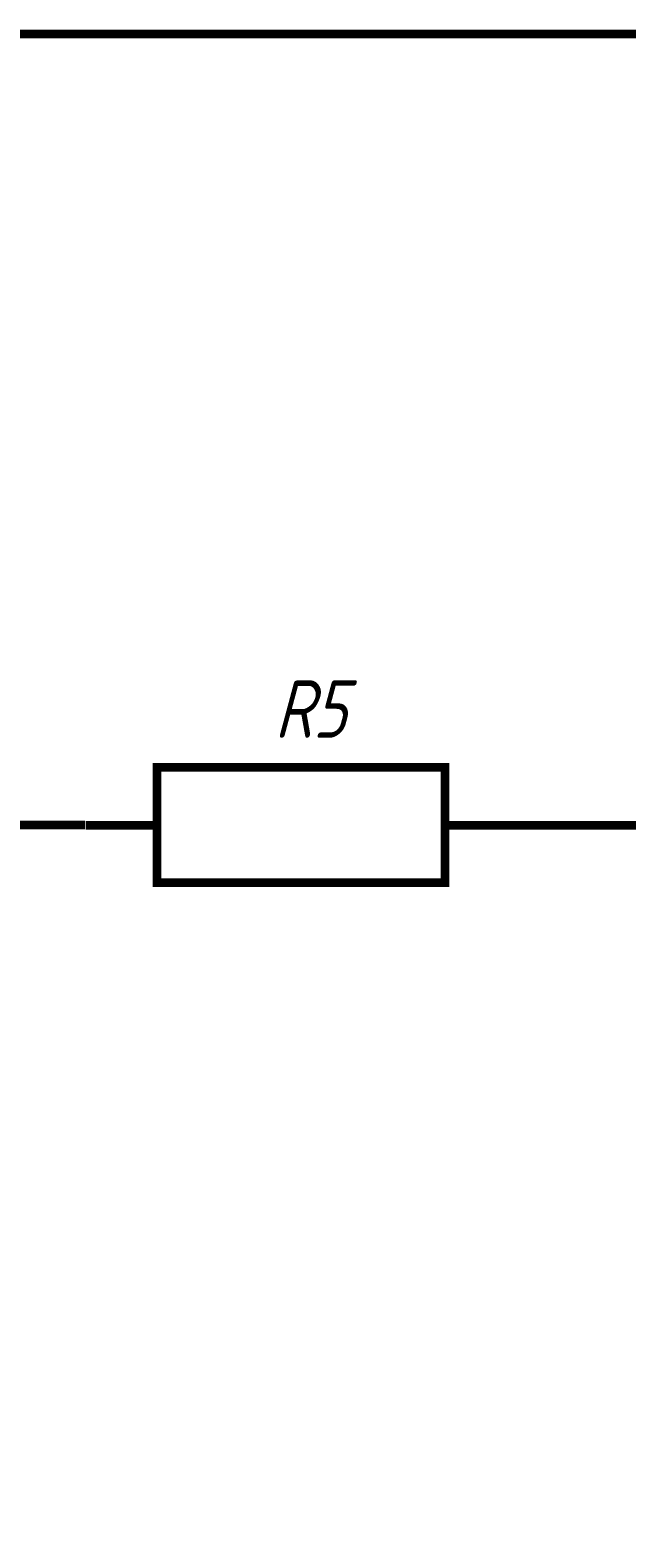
# Model space of a CAD drawing. Extents: x 260 to 1101, y 70 to 664.
# Drawn here: x 764.6 to 785.3, y 525.2 to 576.9 of the extents above; entities that cross this region are included whole.
import ezdxf

# ---------------------------------------------------------------- set-up
doc = ezdxf.new("R2010")
doc.units = 0
doc.header["$MEASUREMENT"] = 0
doc.layers.add('Sheet', color=255, linetype='CONTINUOUS')
doc.styles.add('GOST type A0', font='', dxfattribs={"oblique": 15, "height": 3.5})
doc.styles.get('GOST type A0').set_extended_font_data('GOST type A')

msp = doc.modelspace()

# ---------------------------------------------------------------- linework, layer by layer
at = {"layer": 'Sheet', "const_width": 0.3}
for points in [[(988.975, 576.769), (736.551, 576.769), (736.551, 381.792), (619.097, 381.792), (619.097, 381.792)], [(569.112, 371.789), (569.112, 371.789), (566.612, 371.789), (566.612, 361.785), (741.551, 361.785), (741.551, 549.29), (766.536, 549.29)], [(769.036, 549.274), (766.551, 549.274)], [(779.036, 549.274), (781.551, 549.274)], [(781.551, 549.274), (786.551, 549.274), (801.52, 549.274), (801.52, 549.274)]]:
    msp.add_lwpolyline(points, dxfattribs=at)
msp.add_lwpolyline([(769.036, 551.294), (779.036, 551.294), (779.036, 547.286), (769.036, 547.286), (769.036, 551.294)], close=True, dxfattribs=at)

# ---------------------------------------------------------------- texts
at = {"layer": 'Sheet', "style": 'GOST type A0', "oblique": 15}
msp.add_text('R5', height=2, dxfattribs=at).set_placement((773.104, 552.319))

doc.saveas('drawing.dxf')
